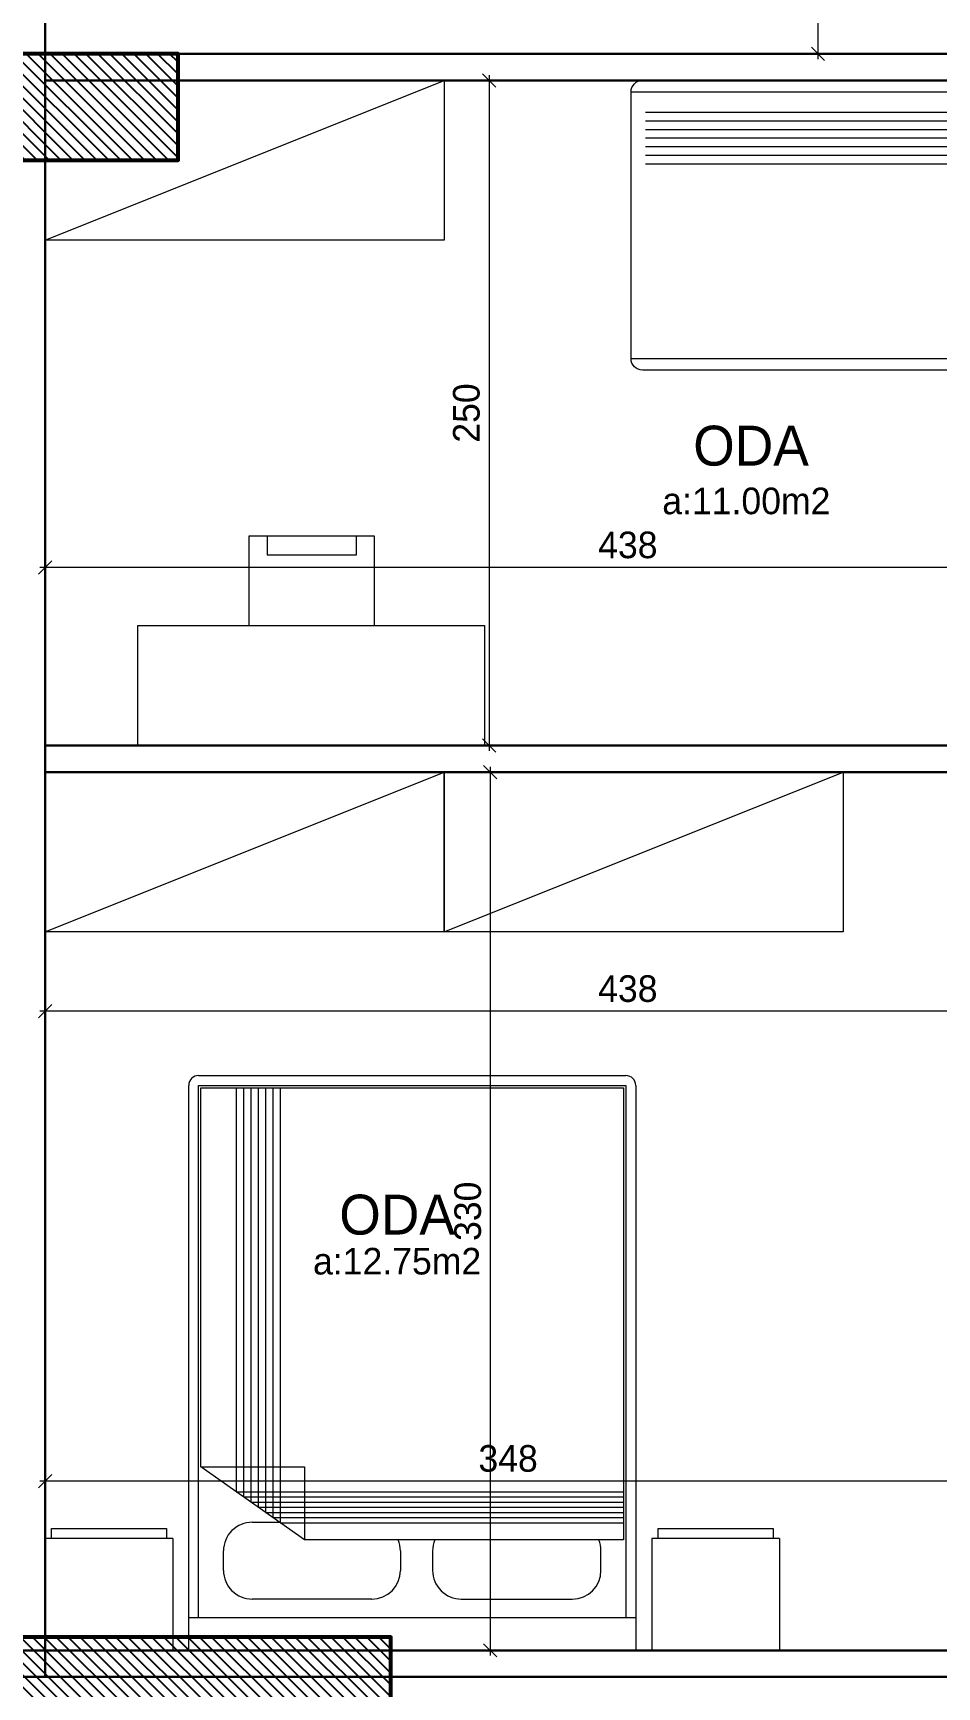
# Model space of a CAD drawing. Header units: centimetres. Extents: x 562865 to 1310255, y -148070 to 32737.
# Drawn here: x 650273 to 650613, y -25463 to -24842 of the extents above; entities that cross this region are included whole.
import ezdxf
from ezdxf.enums import TextEntityAlignment as Align

# ---------------------------------------------------------------- set-up
doc = ezdxf.new("R2010")
doc.units = ezdxf.units.CM
doc.header["$LTSCALE"] = 2.5
doc.layers.get('0').update_dxf_attribs({"color": 86})
for name, color, linetype in [('alan', 7, 'Continuous'), ('mahal', 7, 'Continuous'), ('TARAMA KOLON', 252, 'Continuous')]:
    doc.layers.add(name, color=color, linetype=linetype)
for name, color, linetype, lineweight in [('DUVAR', 4, 'Continuous', 30), ('iç ölçü', 106, 'Continuous', 18), ('kolon', 1, 'Continuous', 53), ('TEFRIS', 33, 'Continuous', 0)]:
    doc.layers.add(name, color=color, linetype=linetype, lineweight=lineweight)
doc.styles.add('PINAR', font='comic.ttf')
doc.dimstyles.new('TEMİZ ÖLÇÜ', dxfattribs={"dimtxt": 10, "dimasz": 5, "dimexe": 1.8, "dimexo": 0.625, "dimgap": 3, "dimtad": 1, "dimdec": 0, "dimrnd": 0.5, "dimzin": 1, "dimdsep": 46, "dimtxsty": 'PINAR', "dimblk": 'OBLIQUE', "dimcen": 0.9, "dimdle": 2, "dimclrd": 256, "dimclre": 256, "dimclrt": 7, "dimadec": 0, "dimazin": 0, "dimtfac": 1, "dimtdec": 0, "dimtofl": 0, "dimtmove": 2, "dimatfit": 2, "dimfxl": 10, "dimfxlon": 1, "dimlwd": -1, "dimlwe": -1, "dimarcsym": 0})

# ---------------------------------------------------------------- blocks, each defined once
blk = doc.blocks.new('_Oblique')
at = {"color": 0, "linetype": 'ByBlock', "lineweight": -2}
blk.add_line((-0.5, -0.5), (0.5, 0.5), dxfattribs=at)
blk = doc.blocks.new('*D3257')
at = {"layer": 'Defpoints', "color": 0}
for p in [(650575.92, -24444.14), (650567.9, -24849.39), (650575.92, -24849.39)]:
    blk.add_point(p, dxfattribs=at)
at = {"layer": 'iç ölçü'}
for p, q in [((650575.3, -24444.14), (650566.1, -24444.14)), ((650567.9, -24442.14), (650567.9, -24851.39)), ((650575.3, -24849.39), (650566.1, -24849.39))]:
    blk.add_line(p, q, dxfattribs=at)
at = {"layer": 'iç ölçü', "linetype": 'ByBlock', "xscale": 5, "yscale": 5, "zscale": 5}
for p, rotation in [((650567.9, -24444.14), 90), ((650567.9, -24849.39), 270)]:
    blk.add_blockref('_Oblique', p, dxfattribs=dict(at, rotation=rotation))
at = {"layer": 'iç ölçü', "color": 7, "insert": (650559.41, -24646.76), "char_height": 10, "attachment_point": 5, "rotation": 90, "style": 'PINAR'}
blk.add_mtext('405', dxfattribs=at)
blk = doc.blocks.new('*D3261')
at = {"layer": 'Defpoints', "color": 0}
for p in [(650425.31, -24859.39), (650425.31, -25109.39), (650444.28, -25109.39)]:
    blk.add_point(p, dxfattribs=at)
at = {"layer": 'iç ölçü'}
for p, q in [((650434.28, -24859.39), (650446.08, -24859.39)), ((650444.28, -24857.39), (650444.28, -25111.39)), ((650434.28, -25109.39), (650446.08, -25109.39))]:
    blk.add_line(p, q, dxfattribs=at)
at = {"layer": 'iç ölçü', "linetype": 'ByBlock', "xscale": 5, "yscale": 5, "zscale": 5}
for p, rotation in [((650444.28, -24859.39), 90), ((650444.28, -25109.39), 270)]:
    blk.add_blockref('_Oblique', p, dxfattribs=dict(at, rotation=rotation))
at = {"layer": 'iç ölçü', "color": 7, "insert": (650435.81, -24984.39), "char_height": 10, "attachment_point": 5, "rotation": 90, "style": 'PINAR'}
blk.add_mtext('250', dxfattribs=at)
blk = doc.blocks.new('*D3262')
at = {"layer": 'Defpoints', "color": 0}
for p in [(650277.42, -25014.39), (650715.46, -25014.39), (650277.42, -25042.48)]:
    blk.add_point(p, dxfattribs=at)
at = {"layer": 'iç ölçü'}
for p, q in [((650277.42, -25032.48), (650277.42, -25044.28)), ((650715.46, -25032.48), (650715.46, -25044.28)), ((650717.46, -25042.48), (650275.42, -25042.48))]:
    blk.add_line(p, q, dxfattribs=at)
at = {"layer": 'iç ölçü', "linetype": 'ByBlock', "xscale": 5, "yscale": 5, "zscale": 5, "rotation": 180}
blk.add_blockref('_Oblique', (650277.42, -25042.48), dxfattribs=at)
at = {"layer": 'iç ölçü', "linetype": 'ByBlock', "xscale": 5, "yscale": 5, "zscale": 5}
blk.add_blockref('_Oblique', (650715.46, -25042.48), dxfattribs=at)
at = {"layer": 'iç ölçü', "color": 7, "insert": (650496.44, -25034.02), "char_height": 10, "attachment_point": 5, "style": 'PINAR'}
blk.add_mtext('438', dxfattribs=at)
blk = doc.blocks.new('*D3263')
at = {"layer": 'Defpoints', "color": 0}
for p in [(650470.99, -25119.39), (650444.72, -25449.39), (650470.99, -25449.39)]:
    blk.add_point(p, dxfattribs=at)
at = {"layer": 'iç ölçü'}
for p, q in [((650454.72, -25119.39), (650442.92, -25119.39)), ((650444.72, -25117.39), (650444.72, -25451.39)), ((650454.72, -25449.39), (650442.92, -25449.39))]:
    blk.add_line(p, q, dxfattribs=at)
at = {"layer": 'iç ölçü', "linetype": 'ByBlock', "xscale": 5, "yscale": 5, "zscale": 5}
for p, rotation in [((650444.72, -25119.39), 90), ((650444.72, -25449.39), 270)]:
    blk.add_blockref('_Oblique', p, dxfattribs=dict(at, rotation=rotation))
at = {"layer": 'iç ölçü', "color": 7, "insert": (650436.31, -25284.39), "char_height": 10, "attachment_point": 5, "rotation": 90, "style": 'PINAR'}
blk.add_mtext('330', dxfattribs=at)
blk = doc.blocks.new('*D3264')
at = {"layer": 'Defpoints', "color": 0}
for p in [(650277.42, -25200.8), (650715.46, -25200.8), (650277.42, -25209.23)]:
    blk.add_point(p, dxfattribs=at)
at = {"layer": 'iç ölçü'}
for p, q in [((650277.42, -25201.43), (650277.42, -25211.03)), ((650715.46, -25201.43), (650715.46, -25211.03)), ((650717.46, -25209.23), (650275.42, -25209.23))]:
    blk.add_line(p, q, dxfattribs=at)
at = {"layer": 'iç ölçü', "linetype": 'ByBlock', "xscale": 5, "yscale": 5, "zscale": 5, "rotation": 180}
blk.add_blockref('_Oblique', (650277.42, -25209.23), dxfattribs=at)
at = {"layer": 'iç ölçü', "linetype": 'ByBlock', "xscale": 5, "yscale": 5, "zscale": 5}
blk.add_blockref('_Oblique', (650715.46, -25209.23), dxfattribs=at)
at = {"layer": 'iç ölçü', "color": 7, "insert": (650496.44, -25200.77), "char_height": 10, "attachment_point": 5, "style": 'PINAR'}
blk.add_mtext('438', dxfattribs=at)
blk = doc.blocks.new('*D3271')
at = {"layer": 'Defpoints', "color": 0}
for p in [(650277.42, -25377.37), (650625.46, -25377.37), (650277.42, -25385.8)]:
    blk.add_point(p, dxfattribs=at)
at = {"layer": 'iç ölçü'}
for p, q in [((650277.42, -25378), (650277.42, -25387.6)), ((650625.46, -25378), (650625.46, -25387.6)), ((650627.46, -25385.8), (650275.42, -25385.8))]:
    blk.add_line(p, q, dxfattribs=at)
at = {"layer": 'iç ölçü', "linetype": 'ByBlock', "xscale": 5, "yscale": 5, "zscale": 5, "rotation": 180}
blk.add_blockref('_Oblique', (650277.42, -25385.8), dxfattribs=at)
at = {"layer": 'iç ölçü', "linetype": 'ByBlock', "xscale": 5, "yscale": 5, "zscale": 5}
blk.add_blockref('_Oblique', (650625.46, -25385.8), dxfattribs=at)
at = {"layer": 'iç ölçü', "color": 7, "insert": (650451.44, -25377.34), "char_height": 10, "attachment_point": 5, "style": 'PINAR'}
blk.add_mtext('348', dxfattribs=at)
blk = doc.blocks.new('Yatak-2a')
for p, q in [((-115, -35), (-115, 0)), ((-115, 0), (-75, 0)), ((-75, -35), (-75, 0)), ((75, 0), (115, 0)), ((75, -35), (75, 0)), ((115, -35), (115, 0)), ((-66.94, -176.94), (-66.94, -10.32)), ((66.94, -10.32), (66.94, -176.94)), ((-115, -35), (-75, -35)), ((-66.18, -176.18), (-66.18, -34.58)), ((-66.18, -34.58), (33.7, -34.58)), ((33.7, -34.58), (66.18, -57.51)), ((33.7, -57.51), (33.7, -34.58)), ((75, -35), (115, -35)), ((66.18, -57.51), (33.7, -57.51)), ((66.18, -57.51), (66.18, -176.18)), ((66.94, -176.94), (-66.94, -176.94)), ((66.18, -176.18), (-66.18, -176.18))]:
    blk.add_line(p, q)
at = {"color": 33}
for p, q in [((-70, 0), (70, 0)), ((-70, -10.32), (-70, 0)), ((70, 0), (70, -10.32)), ((-70, -176.94), (-70, -10.32)), ((70, -10.32), (-70, -10.32)), ((70, -10.32), (70, -176.94)), ((66.94, -180), (-66.94, -180))]:
    blk.add_line(p, q, dxfattribs=at)
at = {"color": 8}
for p, q in [((-15.36, -16.05), (-50.13, -16.05)), ((12.69, -16.05), (50.13, -16.05)), ((-59.11, -25.03), (-59.11, -31.14)), ((-6.38, -31.14), (-6.38, -25.03)), ((3.71, -31.14), (3.71, -25.03)), ((59.11, -25.03), (59.11, -31.14)), ((41.34, -39.97), (-66.18, -39.97)), ((41.34, -176.18), (41.34, -39.97)), ((50.13, -40.12), (41.55, -40.12)), ((43.64, -41.59), (-66.18, -41.59)), ((45.93, -43.21), (-66.18, -43.21)), ((48.22, -44.83), (-66.18, -44.83)), ((50.51, -46.45), (-66.18, -46.45)), ((43.64, -176.18), (43.64, -41.59)), ((45.93, -176.18), (45.93, -43.21)), ((48.22, -176.18), (48.22, -44.83)), ((50.51, -176.18), (50.51, -46.45)), ((52.81, -48.07), (-66.18, -48.07)), ((55.1, -49.68), (-66.18, -49.68)), ((52.81, -176.18), (52.81, -48.07)), ((55.1, -176.18), (55.1, -49.68))]:
    blk.add_line(p, q, dxfattribs=at)
at = {"color": 42}
for p, q in [((-113, -38.2), (-113, -35)), ((-77, -35), (-77, -38.2)), ((77, -38.2), (77, -35)), ((113, -35), (113, -38.2)), ((-77, -38.2), (-113, -38.2)), ((113, -38.2), (77, -38.2))]:
    blk.add_line(p, q, dxfattribs=at)
at = {"color": 8}
for centre, start, end in [((-50.13, -25.03), 90, 180), ((-15.36, -25.03), 360, 90), ((12.69, -25.03), 90, 180), ((50.13, -25.03), 360, 90), ((-50.13, -31.14), 179.9994, 202.5177), ((-15.36, -31.14), 337.4811, 359.9994), ((12.69, -31.14), 179.9994, 202.5177), ((50.13, -31.14), 270, 0)]:
    blk.add_arc(centre, 8.98, start, end, dxfattribs=at)
at = {"color": 33}
for centre, start, end in [((-66.94, -176.94), 180, 270), ((66.94, -176.94), 270, 0)]:
    blk.add_arc(centre, 3.06, start, end, dxfattribs=at)
blk = doc.blocks.new('G$C0735DA1E')
at = {"color": 42}
for p, q in [((0, 108.9), (0, 0)), ((8.51, 108.9), (0, 108.9)), ((8.51, 0), (8.51, 108.9)), ((217.8, 104.59), (42.74, 104.59)), ((42.74, 104.59), (42.74, 51.22)), ((42.74, 51.22), (75.09, 4.31)), ((75.09, 51.22), (42.74, 51.22)), ((75.09, 4.31), (75.09, 51.22)), ((10.29, 0), (0, 0)), ((75.09, 4.31), (217.8, 4.31))]:
    blk.add_line(p, q, dxfattribs=at)
for p, q in [((213.49, 108.9), (8.51, 108.9)), ((217.8, 4.31), (217.8, 104.59)), ((8.51, 0), (213.49, 0))]:
    blk.add_line(p, q)
at = {"color": 8}
for p, q in [((61.77, 93.74), (61.77, 52.43)), ((212.41, 93.74), (61.77, 93.74)), ((64.05, 96.98), (64.05, 52.43)), ((212.41, 96.98), (64.05, 96.98)), ((212.41, 87.27), (57.2, 87.27)), ((57.2, 87.27), (57.2, 52.43)), ((59.48, 90.51), (59.48, 52.43)), ((212.41, 90.51), (59.48, 90.51)), ((212.41, 80.8), (52.63, 80.8)), ((52.63, 80.8), (52.63, 52.43)), ((212.41, 84.04), (54.92, 84.04)), ((54.92, 84.04), (54.92, 52.43)), ((212.41, 77.57), (50.35, 77.57)), ((50.35, 77.57), (50.35, 52.43))]:
    blk.add_line(p, q, dxfattribs=at)
for centre, start, end in [((213.49, 104.59), 359.99996, 90.00004), ((213.49, 4.31), 269.99996, 0.00004)]:
    blk.add_arc(centre, 4.31, start, end)
for centre, radius, start, end in [((-392.71, 54.41), 405.93, 355.2981, 4.7019), ((30.01, 173.57), 87.79, 258.06799, 278.34062), ((417.07, 54.41), 370.41, 181.39769, 185.15396), ((30.01, -112.77), 135.13, 82.28082, 97.71918)]:
    blk.add_arc(centre, radius, start, end, dxfattribs=at)
blk = doc.blocks.new('G$C7B943698')
at = {"layer": 'TEFRIS'}
blk.add_lwpolyline([(41.29, 45.15), (41.29, 78.78), (88.6, 78.78), (88.6, 45.15)], dxfattribs=at)
for points in [[(48.1, 78.78), (81.62, 78.78), (81.62, 71.66), (48.1, 71.66)], [(0, 0), (130.27, 0), (130.27, 45.15), (0, 45.15)]]:
    blk.add_lwpolyline(points, close=True, dxfattribs=at)
blk = doc.blocks.new('SB')
at = {"layer": 'TARAMA KOLON'}
h = blk.add_hatch(dxfattribs=at)
h.set_pattern_fill('ANSI31', color=256, angle=7e-15)
h.paths.add_polyline_path([(655327.34, -25829.39), (655302.34, -25829.39), (655302.34, -25959.39), (655327.34, -25959.39)])
h.paths.add_polyline_path([(655437.34, -24424.14), (655477.34, -24424.14), (655477.34, -24494.14), (655437.34, -24494.14)])
h.paths.add_polyline_path([(655327.34, -25359.39), (655297.34, -25359.39), (655297.34, -25469.39), (655327.34, -25469.39)])
h.paths.add_polyline_path([(655327.34, -26079.39), (655327.34, -26109.39), (655257.34, -26109.39), (655257.34, -26079.39)])
h.paths.add_polyline_path([(654229.3, -24849.39), (654229.3, -24889.39), (654299.3, -24889.39), (654299.3, -24849.39)])
h.paths.add_polyline_path([(654269.3, -25899.39), (654229.3, -25899.39), (654229.3, -25829.39), (654269.3, -25829.39)])
h.paths.add_polyline_path([(654229.3, -25444.39), (654229.3, -25469.39), (654379.3, -25469.39), (654379.3, -25444.39)])
h.paths.add_polyline_path([(655112.34, -26369.39), (655142.34, -26369.39), (655142.34, -26429.39), (655112.34, -26429.39)])
h.paths.add_polyline_path([(654997.34, -26079.39), (654997.34, -26109.39), (654927.34, -26109.39), (654927.34, -26079.39)])
h.paths.add_polyline_path([(655437.34, -24889.39), (655467.34, -24889.39), (655467.34, -24829.39), (655437.34, -24829.39)])
h.paths.add_polyline_path([(655112.34, -26834.64), (655142.34, -26834.64), (655142.34, -26894.64), (655112.34, -26894.64)])
h.paths.add_polyline_path([(654787.34, -26369.39), (654817.34, -26369.39), (654817.34, -26429.39), (654787.34, -26429.39)])
h.paths.add_polyline_path([(655437.34, -26824.64), (655477.34, -26824.64), (655477.34, -26894.64), (655437.34, -26894.64)])
h.paths.add_polyline_path([(654299.3, -26369.39), (654299.3, -26409.39), (654229.3, -26409.39), (654229.3, -26369.39)])
h.paths.add_polyline_path([(654777.34, -26824.64), (654817.34, -26824.64), (654817.34, -26894.64), (654777.34, -26894.64)])
h.paths.add_polyline_path([(655437.34, -26369.39), (655467.34, -26369.39), (655467.34, -26429.39), (655437.34, -26429.39)])
h.paths.add_polyline_path([(655985.38, -25829.39), (656025.38, -25829.39), (656025.38, -25899.39), (655985.38, -25899.39)])
h.paths.add_polyline_path([(654927.34, -25959.39), (654927.34, -25359.39), (655177.34, -25359.39), (655177.34, -25389.39), (654952.35, -25389.39), (654952.35, -25729.39), (655177.34, -25729.39), (655177.34, -25754.39), (654952.34, -25754.39), (654952.34, -25934.39), (655177.34, -25934.39), (655177.34, -25959.39)])
h.paths.add_polyline_path([(654777.34, -24424.14), (654817.34, -24424.14), (654817.34, -24494.14), (654777.34, -24494.14)])
h.paths.add_polyline_path([(655985.38, -26824.64), (656025.38, -26824.64), (656025.38, -26894.64), (655985.38, -26894.64)])
h.paths.add_polyline_path([(654229.3, -24424.14), (654269.3, -24424.14), (654269.3, -24494.14), (654229.3, -24494.14)])
h.paths.add_polyline_path([(655107.34, -24424.14), (655147.34, -24424.14), (655147.34, -24494.14), (655107.34, -24494.14)])
h.paths.add_polyline_path([(655985.38, -24424.14), (656025.38, -24424.14), (656025.38, -24494.14), (655985.38, -24494.14)])
h.paths.add_polyline_path([(656025.38, -24849.39), (656025.38, -24889.39), (655955.38, -24889.39), (655955.38, -24849.39)])
h.paths.add_polyline_path([(654817.34, -24889.39), (654787.34, -24889.39), (654787.34, -24829.39), (654817.34, -24829.39)])
h.paths.add_polyline_path([(655114.84, -24849.39), (655139.84, -24849.39), (655139.84, -24999.39), (655114.84, -24999.39)])
h.paths.add_polyline_path([(656025.38, -26369.39), (656025.38, -26409.39), (655955.38, -26409.39), (655955.38, -26369.39)])
h.paths.add_polyline_path([(654229.3, -26824.64), (654269.3, -26824.64), (654269.3, -26894.64), (654229.3, -26894.64)])
h.paths.add_polyline_path([(656025.38, -25444.39), (656025.38, -25469.39), (655875.38, -25469.39), (655875.38, -25444.39)])
at = {"layer": 'kolon'}
for points in [[(656025.38, -24849.39), (656025.38, -24889.39), (655955.38, -24889.39), (655955.38, -24849.39)], [(656025.38, -25444.39), (656025.38, -25469.39), (655875.38, -25469.39), (655875.38, -25444.39)]]:
    blk.add_lwpolyline(points, close=True, dxfattribs=at)

msp = doc.modelspace()

# ---------------------------------------------------------------- linework, layer by layer
at = {"layer": 'DUVAR'}
for p, q in [((650277.42, -24444.14), (650277.42, -25459.39)), ((650277.42, -24849.39), (650725.46, -24849.39)), ((650277.42, -24859.39), (650715.46, -24859.39)), ((650277.42, -25109.39), (650725.46, -25109.39)), ((650277.42, -25119.39), (650725.46, -25119.39)), ((650257.42, -25449.39), (650975.46, -25449.39)), ((650257.42, -25459.39), (650975.46, -25459.39))]:
    msp.add_line(p, q, dxfattribs=at)
at = {"layer": 'TEFRIS'}
for points in [[(650277.42, -24919.39), (650277.42, -24859.39), (650427.42, -24859.39), (650427.42, -24919.39), (650277.42, -24919.39), (650427.42, -24859.39)], [(650277.42, -25179.39), (650277.42, -25119.39), (650427.42, -25119.39), (650427.42, -25179.39), (650277.42, -25179.39), (650427.42, -25119.39)], [(650427.42, -25179.39), (650427.42, -25119.39), (650577.42, -25119.39), (650577.42, -25179.39), (650427.42, -25179.39), (650577.42, -25119.39)]]:
    msp.add_lwpolyline(points, dxfattribs=at)

# ---------------------------------------------------------------- block references
at = {"layer": 'iç ölçü', "xscale": -1}
msp.add_blockref('G$C7B943698', (650442.55, -25109.39), dxfattribs=at)
at = {"layer": 'TARAMA KOLON', "xscale": -1}
msp.add_blockref('SB', (1306282.8, 0), dxfattribs=at)
at = {"layer": 'TEFRIS', "xscale": -1}
msp.add_blockref('G$C0735DA1E', (650715.46, -24968.29), dxfattribs=at)
at = {"layer": 'TEFRIS', "xscale": 1.2, "yscale": 1.2, "zscale": 1.2, "rotation": 180}
msp.add_blockref('Yatak-2a', (650415.42, -25449.39), dxfattribs=at)

# ---------------------------------------------------------------- texts
at = {"layer": 'alan', "style": 'PINAR'}
for s, p in [('a:11.00m2', (650540.98, -25022.42)), ('a:12.75m2', (650409.74, -25308.14))]:
    msp.add_text(s, height=10, dxfattribs=at).set_placement(p, align=Align.CENTER)
at = {"layer": 'mahal', "style": 'PINAR'}
for p in [(650542.74, -25004.16), (650409.74, -25293.14)]:
    msp.add_text('ODA', height=15, dxfattribs=at).set_placement(p, align=Align.CENTER)

# ---------------------------------------------------------------- dimensions: what is measured, and where the dimension line sits
at = {"layer": 'iç ölçü'}
for base, p1, p2, angle, picture, middle in [((650567.9, -24849.39), (650575.92, -24444.14), (650575.92, -24849.39), 90, '*D3257', (650559.41, -24646.76)), ((650444.28, -25109.39), (650425.31, -24859.39), (650425.31, -25109.39), 90, '*D3261', (650435.81, -24984.39)), ((650277.42, -25042.48), (650715.46, -25014.39), (650277.42, -25014.39), 180, '*D3262', (650496.44, -25034.02)), ((650444.72, -25449.39), (650470.99, -25119.39), (650470.99, -25449.39), 90, '*D3263', (650436.31, -25284.39)), ((650277.42, -25209.23), (650715.46, -25200.8), (650277.42, -25200.8), 180, '*D3264', (650496.44, -25200.77)), ((650277.42, -25385.8), (650625.46, -25377.37), (650277.42, -25377.37), 180, '*D3271', (650451.44, -25377.34))]:
    dim = msp.add_linear_dim(base=base, p1=p1, p2=p2, angle=angle, dimstyle='TEMİZ ÖLÇÜ', dxfattribs=at)
    dim.commit()
    dim.dimension.update_dxf_attribs({"geometry": picture, "text_midpoint": middle})

doc.saveas('drawing.dxf')
